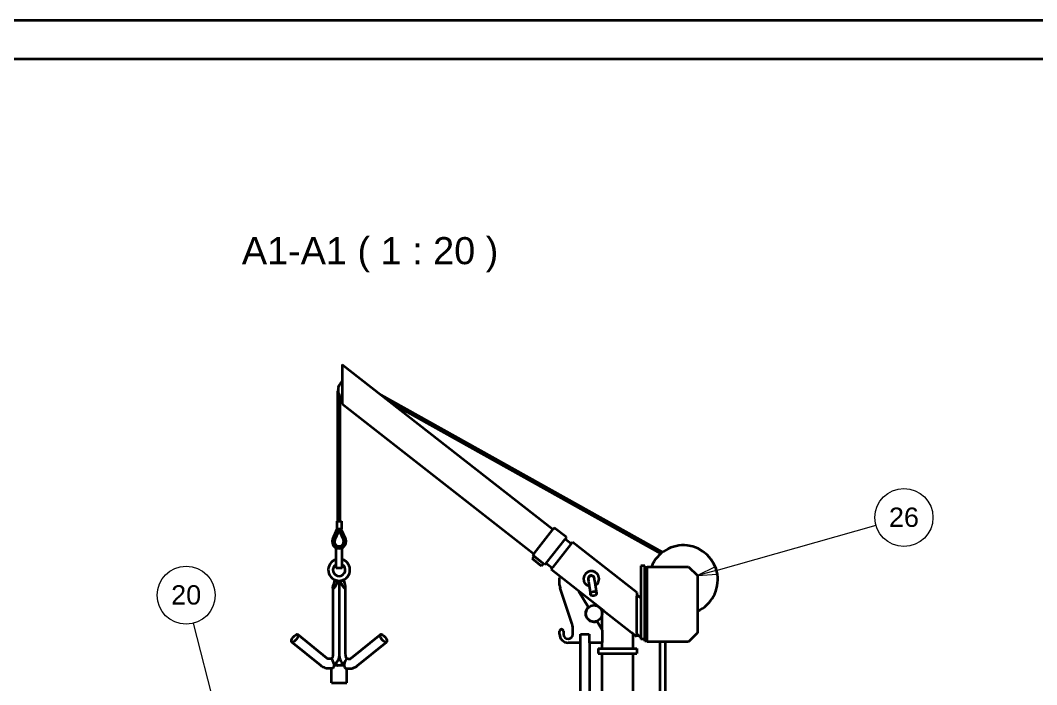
# Model space of a CAD drawing. Header units: millimetres. Extents: x 0 to 42050, y 0 to 29700.
# Drawn here: x 8305 to 14874, y 25407 to 29700 of the extents above; entities that cross this region are included whole.
import ezdxf

# ---------------------------------------------------------------- set-up
doc = ezdxf.new("R2010")
doc.units = ezdxf.units.MM
doc.header["$LTSCALE"] = 50
doc.layers.get('0').update_dxf_attribs({"lineweight": 18})
for name, color, linetype, lineweight in [('Border', 7, 'Continuous', 35), ('Symbol', 7, 'Continuous', 18), ('Visible', 7, 'Continuous', 35)]:
    doc.layers.add(name, color=color, linetype=linetype, lineweight=lineweight)
doc.styles.add('Label Text', font='arial.ttf')
doc.styles.add('Note Text', font='arial.ttf')

# ---------------------------------------------------------------- blocks, each defined once
blk = doc.blocks.new('Borders Bigadan Border')
at = {"layer": 'Border'}
for p, q in [((0, 594), (841, 594)), ((836, 589), (20, 589))]:
    blk.add_line(p, q, dxfattribs=at)
blk = doc.blocks.new('Balloon1')
at = {"layer": 'Symbol'}
for p, q in [((256.04, 522.9), (276.72, 528.73)), ((255.9, 523.38), (253.63, 522.23)), ((256.04, 522.9), (253.63, 522.23)), ((256.17, 522.42), (255.9, 523.38)), ((253.63, 522.23), (256.17, 522.42))]:
    blk.add_line(p, q, dxfattribs=at)
at = {"layer": 'Symbol', "flags": 128}
blk.add_lwpolyline([(255.9, 523.38), (253.63, 522.23), (256.17, 522.42), (255.9, 523.38)], dxfattribs=at)
at = {"layer": 'Symbol'}
blk.add_circle((280.32, 529.74), 3.75, dxfattribs=at)
blk.add_solid([(255.9, 523.38), (253.63, 522.23), (256.17, 522.42), (255.9, 523.38)], dxfattribs=at)
at = {"layer": 'Symbol', "insert": (280.32, 529.76), "char_height": 2.5, "attachment_point": 5, "style": 'Note Text'}
blk.add_mtext('26', dxfattribs=at)
blk = doc.blocks.new('Balloon4')
at = {"layer": 'Symbol'}
for p, q in [((203.02, 459.68), (188.48, 516.08)), ((203.51, 459.81), (202.54, 459.56)), ((202.54, 459.56), (203.65, 457.26)), ((203.02, 459.68), (203.65, 457.26)), ((203.65, 457.26), (203.51, 459.81))]:
    blk.add_line(p, q, dxfattribs=at)
at = {"layer": 'Symbol', "flags": 128}
blk.add_lwpolyline([(202.54, 459.56), (203.65, 457.26), (203.51, 459.81), (202.54, 459.56)], dxfattribs=at)
at = {"layer": 'Symbol'}
blk.add_circle((187.54, 519.7), 3.75, dxfattribs=at)
blk.add_solid([(202.54, 459.56), (203.65, 457.26), (203.51, 459.81), (202.54, 459.56)], dxfattribs=at)
at = {"layer": 'Symbol', "insert": (187.54, 519.72), "char_height": 2.5, "attachment_point": 5, "style": 'Note Text'}
blk.add_mtext('20', dxfattribs=at)

msp = doc.modelspace()

# ---------------------------------------------------------------- linework, layer by layer
at = {"layer": 'Visible'}
for p, q in [((10384.83, 27475.47), (11747.63, 26410.73)), ((10384.83, 27475.47), (10384.83, 27221.66)), ((10358.05, 26464.31), (10358.05, 27302.54)), ((10373.05, 26464.31), (10373.05, 27266.2)), ((10635.37, 27279.72), (12456.4, 26262.82)), ((10384.83, 27221.66), (11624.5, 26253.13)), ((10712.46, 27219.5), (12443.85, 26252.64)), ((10324.59, 26349.91), (10353.89, 26414.31)), ((10350.55, 26464.31), (10380.55, 26464.31)), ((10350.55, 26464.31), (10350.55, 26414.31)), ((10350.55, 26414.31), (10380.55, 26414.31)), ((10365.55, 26403.7), (10365.55, 26414.31)), ((10377.2, 26414.31), (10406.51, 26349.91)), ((10380.55, 26464.31), (10380.55, 26414.31)), ((11625.42, 26254.31), (11746.7, 26409.55)), ((11755.32, 26420.58), (11746.7, 26409.55)), ((11834.12, 26359.01), (11755.32, 26420.58)), ((10338.24, 26343.7), (10365.55, 26403.7)), ((10365.55, 26403.7), (10392.85, 26343.7)), ((11704.22, 26192.74), (11825.51, 26347.98)), ((11834.12, 26359.01), (11825.51, 26347.98)), ((11826.43, 26349.16), (11865.83, 26318.38)), ((10385.55, 26286.24), (10345.55, 26286.24)), ((10345.55, 26158.77), (10345.55, 26286.24)), ((10385.55, 26158.77), (10385.55, 26286.24)), ((11862.44, 26314.05), (11746.08, 26165.11)), ((11862.44, 26314.05), (11873.52, 26328.23)), ((12290.55, 26002.42), (11873.52, 26328.23)), ((11614.34, 26219.82), (11626.65, 26235.58)), ((11673.44, 26173.65), (11614.34, 26219.82)), ((11625.42, 26254.31), (11616.8, 26243.28)), ((11695.6, 26181.71), (11616.8, 26243.28)), ((10385.55, 26158.77), (10345.55, 26158.77)), ((11673.44, 26173.65), (11685.75, 26189.41)), ((11704.22, 26192.74), (11695.6, 26181.71)), ((11703.3, 26191.56), (11742.7, 26160.78)), ((11735, 26150.93), (11746.08, 26165.11)), ((12045.18, 25908.59), (11735, 26150.93)), ((12316.43, 26175.03), (12316.43, 25700.03)), ((12341.43, 26175.03), (12316.43, 26175.03)), ((12341.43, 26163.78), (12341.43, 26175.03)), ((12356.43, 26163.78), (12341.43, 26163.78)), ((12341.43, 25688.78), (12341.43, 26163.78)), ((12356.43, 26168.78), (12623.93, 26168.78)), ((12356.43, 25683.78), (12356.43, 26168.78)), ((12623.93, 26168.78), (12681.43, 26111.28)), ((10335.85, 26078.77), (10329.22, 26054.02)), ((10356.5, 26078.77), (10335.85, 26078.77)), ((10356.5, 26078.77), (10365.55, 26078.77)), ((10365.55, 26078.77), (10374.6, 26078.77)), ((10365.55, 26078.77), (10365.55, 25601.27)), ((10395.24, 26078.77), (10374.6, 26078.77)), ((10395.24, 26078.77), (10401.88, 26054.02)), ((11790.55, 26050.23), (11790.55, 26097.28)), ((11975.58, 26087.31), (11977.32, 26075.72)), ((12016.88, 26081.67), (12015.13, 26093.26)), ((12016.88, 26081.67), (12029.6, 25997.11)), ((12681.43, 26111.28), (12681.43, 25741.28)), ((10325.55, 26034.23), (10325.55, 25601.27)), ((10405.55, 26034.23), (10405.55, 25601.27)), ((11871.65, 25798.26), (11793.79, 26030.36)), ((11977.32, 26075.72), (11990.04, 25991.16)), ((11915.56, 26009.65), (11976.05, 25908.99)), ((12290.55, 26002.42), (12290.55, 25979.57)), ((12316.43, 25966.33), (12290.55, 25986.55)), ((12290.55, 25739.73), (12290.55, 25979.57)), ((12076, 25884.52), (12045.18, 25908.59)), ((12065.55, 25759.34), (12065.55, 25892.68)), ((12076, 25884.52), (12255.1, 25744.58)), ((11790.55, 25732.53), (11790.55, 25752.53)), ((11815.55, 25752.53), (11815.55, 25732.53)), ((11875.55, 25732.53), (11875.55, 25774.41)), ((12032.64, 25814.8), (12065.19, 25760.62)), ((12065.55, 25759.34), (12065.55, 25680.03)), ((10286.84, 25578.47), (10098.36, 25730.87)), ((10444.26, 25578.47), (10632.74, 25730.87)), ((11924.76, 25733.01), (11981.33, 25733.01)), ((11924.76, 25677.53), (11924.76, 25733.01)), ((11981.33, 25733.01), (11981.33, 25677.53)), ((12290.55, 25716.89), (12255.1, 25744.58)), ((12265.55, 25640.51), (12265.55, 25736.42)), ((12290.55, 25739.73), (12290.55, 25716.89)), ((12316.43, 25712.53), (12290.55, 25732.75)), ((12341.43, 25700.03), (12316.43, 25700.03)), ((12356.43, 25688.78), (12341.43, 25688.78)), ((12681.43, 25741.28), (12623.93, 25683.78)), ((10247.54, 25529.87), (10059.06, 25682.26)), ((10483.55, 25529.87), (10672.03, 25682.26)), ((11924.76, 25677.53), (11845.55, 25677.53)), ((11923.05, 25677.53), (11923.05, 25324.98)), ((12063.05, 25677.53), (11981.33, 25677.53)), ((11983.05, 25677.53), (11983.05, 25331.99)), ((12040.55, 25640.51), (12290.55, 25640.51)), ((12040.55, 25640.51), (12040.55, 25608.01)), ((12065.55, 25640.51), (12065.55, 25680.03)), ((12290.55, 25640.51), (12290.55, 25608.01)), ((12623.93, 25683.78), (12356.43, 25683.78)), ((12437.68, 25683.78), (12437.68, 25300.03)), ((12472.68, 25683.78), (12472.68, 25300.03)), ((12040.55, 25608.01), (12065.55, 25608.01)), ((12065.55, 23133.01), (12065.55, 25608.01)), ((12065.55, 25608.01), (12090.55, 25608.01)), ((12090.55, 25608.01), (12240.55, 25608.01)), ((12240.55, 25608.01), (12265.55, 25608.01)), ((12265.55, 23133.01), (12265.55, 25608.01)), ((12265.55, 25608.01), (12290.55, 25608.01)), ((10315.55, 25418.02), (10315.55, 25511.72)), ((10397.65, 25530.52), (10333.44, 25530.52)), ((10415.55, 25418.02), (10415.55, 25511.72)), ((10315.55, 25418.02), (10415.55, 25418.02))]:
    msp.add_line(p, q, dxfattribs=at)
msp.add_circle((12012.55, 25866.83), 53, dxfattribs=at)
for centre, radius, start, end in [((10433.58, 27310.47), 75, 130.546988, 229.453012), ((10435.55, 27302.54), 77.5, 173.205722, 180), ((10365.55, 26331.27), 45, 155.530199, 24.469801), ((10365.55, 26331.27), 30, 155.530199, 24.469801), ((10365.55, 26276.27), 10, 85.38411, 94.61589), ((12590.18, 26085.03), 222.5, 294.211893, 157.888854), ((10365.55, 26148.77), 70, 106.601576, 73.398509), ((10365.55, 26148.77), 40, 120.000051, 60.000114), ((10365.55, 26178.77), 20, 359.849817, 0.150183), ((11795.55, 26097.28), 5, 52, 180), ((11995.36, 26090.28), 50, 302.133536, 254.977179), ((11995.36, 26090.28), 21.25, 348.805435, 208.30528), ((11995.36, 26090.28), 20, 8.555358, 188.555358), ((11853.05, 26050.23), 62.5, 180, 198.544748), ((11913.42, 26008.36), 2.5, 31, 52), ((12012.55, 25866.83), 53.75, 133.39541, 288.60459), ((11973.9, 25907.7), 2.5, 313.39541, 31), ((12030.49, 25813.52), 2.5, 31, 108.60459), ((11803.05, 25752.53), 12.5, 0, 180), ((11800.55, 25774.41), 75, 0, 18.544748), ((12063.05, 25759.34), 2.5, 0, 31), ((11845.55, 25732.53), 55, 180, 270), ((11845.55, 25732.53), 30, 180, 0), ((12063.05, 25680.03), 2.5, 270, 0), ((10365.55, 25541.74), 31.25, 188.904398, 201.032549), ((10365.55, 25541.74), 31.25, 338.967451, 351.095602)]:
    msp.add_arc(centre, radius, start, end, dxfattribs=at)
for centre, major_axis, ratio in [((12009.82, 25994.14), (19.78, 2.98), 0.7071068), ((10078.71, 25706.57), (19.65, 24.3), 0.409576), ((10652.39, 25706.57), (-19.65, 24.3), 0.409576)]:
    msp.add_ellipse(centre, major_axis=major_axis, ratio=ratio, dxfattribs=at)
for centre, major_axis, ratio, start_param, end_param in [((10316.4, 25543.98), (9.03, -29.92), 0.4837304, 0.1482368, 3.1415927), ((10414.69, 25543.98), (9.03, 29.92), 0.4837304, 0, 2.9933558), ((10365.55, 25543.98), (-31.25, 0), 0.9674608, 0.2255924, 0.4611331), ((10365.55, 25543.98), (31.25, 0), 0.9674608, 5.8220522, 6.0575929)]:
    msp.add_ellipse(centre, major_axis=major_axis, ratio=ratio, start_param=start_param, end_param=end_param, dxfattribs=at)
for points, knots in [([(10356.5, 26078.77), (10356.36, 26078.32), (10356.23, 26077.86), (10353.19, 26067.62), (10349.52, 26058.03), (10343.7, 26046.56), (10341.93, 26043.37), (10338.08, 26037.38), (10336.01, 26034.59), (10333, 26031.44), (10331.94, 26030.49), (10329.94, 26029.15), (10328.99, 26028.77), (10327.46, 26028.77), (10326.84, 26029.15), (10325.99, 26030.49), (10325.75, 26031.44), (10325.4, 26034.59), (10325.65, 26037.38), (10326.61, 26043.37), (10327.33, 26046.56), (10328.42, 26051), (10328.81, 26052.5), (10329.22, 26054.02)], [1.0888289, 1.0888289, 1.0888289, 1.0888289, 1.1422547, 1.1422547, 2.2845094, 2.2845094, 2.6849318, 2.6849318, 3.0853542, 3.0853542, 3.268349, 3.268349, 3.4513438, 3.4513438, 3.6343386, 3.6343386, 3.8173335, 3.8173335, 4.2177558, 4.2177558, 4.6181782, 4.6181782, 4.8149025, 4.8149025, 4.8149025, 4.8149025]), ([(10401.88, 26054.02), (10402.29, 26052.5), (10402.67, 26051), (10403.77, 26046.56), (10404.48, 26043.37), (10405.44, 26037.38), (10405.7, 26034.59), (10405.35, 26031.44), (10405.11, 26030.49), (10404.26, 26029.15), (10403.63, 26028.77), (10402.11, 26028.77), (10401.16, 26029.15), (10399.15, 26030.49), (10398.1, 26031.44), (10395.08, 26034.59), (10393.02, 26037.38), (10389.17, 26043.37), (10387.39, 26046.56), (10381.57, 26058.03), (10377.9, 26067.62), (10374.86, 26077.86), (10374.73, 26078.32), (10374.6, 26078.77)], [2.0877852, 2.0877852, 2.0877852, 2.0877852, 2.2845094, 2.2845094, 2.6849318, 2.6849318, 3.0853542, 3.0853542, 3.268349, 3.268349, 3.4513438, 3.4513438, 3.6343386, 3.6343386, 3.8173335, 3.8173335, 4.2177558, 4.2177558, 4.6181782, 4.6181782, 5.760433, 5.760433, 5.8138588, 5.8138588, 5.8138588, 5.8138588]), ([(10307.37, 25573.89), (10306, 25573.48), (10304.63, 25573.21), (10301.92, 25572.95), (10300.56, 25572.96), (10297.85, 25573.24), (10296.48, 25573.52), (10293.73, 25574.38), (10292.35, 25574.96), (10289.58, 25576.46), (10288.19, 25577.38), (10286.84, 25578.47)], [6.02738388, 6.02738388, 6.02738388, 6.02738388, 6.20071721, 6.20071721, 6.37405055, 6.37405055, 6.54738388, 6.54738388, 6.72071721, 6.72071721, 6.89405055, 6.89405055, 6.89405055, 6.89405055]), ([(10325.55, 25601.27), (10325.55, 25598.36), (10325.27, 25595.44), (10324.19, 25589.79), (10323.38, 25587.06), (10321.32, 25581.93), (10320.06, 25579.54), (10317.48, 25575.65), (10316.22, 25574.06), (10314.88, 25572.64)], [4.71238898, 4.71238898, 4.71238898, 4.71238898, 4.93008704, 4.93008704, 5.1477851, 5.1477851, 5.36548316, 5.36548316, 5.5404735, 5.5404735, 5.5404735, 5.5404735]), ([(10365.55, 25601.27), (10365.55, 25595.27), (10364.92, 25589.27), (10362.43, 25577.55), (10360.56, 25571.83), (10355.65, 25560.98), (10352.61, 25555.84), (10345.43, 25546.44), (10341.3, 25542.17), (10335.6, 25537.59), (10334.46, 25536.73), (10333.29, 25535.9)], [4.712389, 4.712389, 4.712389, 4.712389, 4.9530949, 4.9530949, 5.1938009, 5.1938009, 5.4345069, 5.4345069, 5.6752129, 5.6752129, 5.7339365, 5.7339365, 5.7339365, 5.7339365]), ([(10365.55, 25601.27), (10365.55, 25595.27), (10366.17, 25589.27), (10368.67, 25577.55), (10370.53, 25571.83), (10375.44, 25560.98), (10378.49, 25555.84), (10385.66, 25546.44), (10389.79, 25542.17), (10395.49, 25537.59), (10396.63, 25536.73), (10397.8, 25535.9)], [4.712389, 4.712389, 4.712389, 4.712389, 4.9530949, 4.9530949, 5.1938009, 5.1938009, 5.4345069, 5.4345069, 5.6752129, 5.6752129, 5.7339365, 5.7339365, 5.7339365, 5.7339365]), ([(10405.55, 25601.27), (10405.55, 25598.36), (10405.82, 25595.44), (10406.91, 25589.79), (10407.71, 25587.06), (10409.78, 25581.93), (10411.04, 25579.54), (10413.62, 25575.65), (10414.88, 25574.06), (10416.22, 25572.64)], [4.71238898, 4.71238898, 4.71238898, 4.71238898, 4.93008704, 4.93008704, 5.1477851, 5.1477851, 5.36548316, 5.36548316, 5.5404735, 5.5404735, 5.5404735, 5.5404735]), ([(10423.73, 25573.89), (10425.1, 25573.48), (10426.46, 25573.21), (10429.18, 25572.95), (10430.53, 25572.96), (10433.25, 25573.24), (10434.61, 25573.52), (10437.36, 25574.38), (10438.75, 25574.96), (10441.52, 25576.46), (10442.9, 25577.38), (10444.26, 25578.47)], [6.02738388, 6.02738388, 6.02738388, 6.02738388, 6.20071721, 6.20071721, 6.37405055, 6.37405055, 6.54738388, 6.54738388, 6.72071721, 6.72071721, 6.89405055, 6.89405055, 6.89405055, 6.89405055]), ([(10324.59, 25513.81), (10319.35, 25512.29), (10313.95, 25511.27), (10303.06, 25510.33), (10297.57, 25510.4), (10286.71, 25511.61), (10281.34, 25512.75), (10270.93, 25516.05), (10265.9, 25518.2), (10256.32, 25523.4), (10251.77, 25526.45), (10247.54, 25529.87)], [6.0366295, 6.0366295, 6.0366295, 6.0366295, 6.20811371, 6.20811371, 6.37959792, 6.37959792, 6.55108213, 6.55108213, 6.72256634, 6.72256634, 6.89405055, 6.89405055, 6.89405055, 6.89405055]), ([(10327.48, 25515.03), (10327.31, 25514.95), (10327.15, 25514.86), (10326.16, 25514.36), (10325.36, 25514.03), (10324.59, 25513.81)], [8.1377852, 8.1377852, 8.1377852, 8.1377852, 8.16971833, 8.16971833, 8.33389403, 8.33389403, 8.33389403, 8.33389403]), ([(10345.6, 25546.98), (10345.66, 25546.2), (10345.77, 25545.4), (10346.2, 25543.32), (10346.6, 25542.05), (10347.55, 25539.82), (10348.18, 25538.65), (10349.68, 25536.47), (10350.55, 25535.46), (10352.3, 25533.76), (10353.34, 25532.92), (10355.48, 25531.53), (10356.56, 25530.97), (10357.61, 25530.52)], [3.63744476, 3.63744476, 3.63744476, 3.63744476, 3.72889144, 3.72889144, 3.87894422, 3.87894422, 4.02791235, 4.02791235, 4.17688047, 4.17688047, 4.32508805, 4.32508805, 4.46026626, 4.46026626, 4.46026626, 4.46026626]), ([(10373.48, 25530.52), (10374.53, 25530.97), (10375.62, 25531.53), (10377.76, 25532.92), (10378.79, 25533.76), (10380.54, 25535.46), (10381.41, 25536.47), (10382.91, 25538.65), (10383.54, 25539.82), (10384.49, 25542.05), (10384.9, 25543.32), (10385.32, 25545.4), (10385.43, 25546.2), (10385.49, 25546.98)], [5.07728828, 5.07728828, 5.07728828, 5.07728828, 5.21246649, 5.21246649, 5.36067407, 5.36067407, 5.5096422, 5.5096422, 5.65861032, 5.65861032, 5.80866311, 5.80866311, 5.90010978, 5.90010978, 5.90010978, 5.90010978]), ([(10406.5, 25513.81), (10405.6, 25514.07), (10404.66, 25514.47), (10403.66, 25515.01), (10403.64, 25515.02), (10403.62, 25515.03)], [8.68700633, 8.68700633, 8.68700633, 8.68700633, 8.87950978, 8.87950978, 8.88343195, 8.88343195, 8.88343195, 8.88343195]), ([(10406.5, 25513.81), (10411.75, 25512.29), (10417.14, 25511.27), (10428.03, 25510.33), (10433.52, 25510.4), (10444.39, 25511.61), (10449.75, 25512.75), (10460.16, 25516.05), (10465.2, 25518.2), (10474.78, 25523.4), (10479.32, 25526.45), (10483.55, 25529.87)], [6.0366295, 6.0366295, 6.0366295, 6.0366295, 6.20811371, 6.20811371, 6.37959792, 6.37959792, 6.55108213, 6.55108213, 6.72256634, 6.72256634, 6.89405055, 6.89405055, 6.89405055, 6.89405055])]:
    msp.add_open_spline(points, degree=3, knots=knots, dxfattribs=at)

# ---------------------------------------------------------------- block references
at = {"xscale": 50, "yscale": 50, "zscale": 50}
msp.add_blockref('Borders Bigadan Border', (0, 0), dxfattribs=at)
at = {"layer": 'Symbol', "xscale": 50, "yscale": 50, "zscale": 50}
for name in ['Balloon1', 'Balloon4']:
    msp.add_blockref(name, (0, 0), dxfattribs=at)

# ---------------------------------------------------------------- texts
at = {"layer": 'Symbol', "insert": (9736.95, 28071.36), "char_height": 175, "attachment_point": 7, "style": 'Label Text'}
msp.add_mtext('A1-A1 ( 1 : 20 )', dxfattribs=at)

doc.saveas('drawing.dxf')
